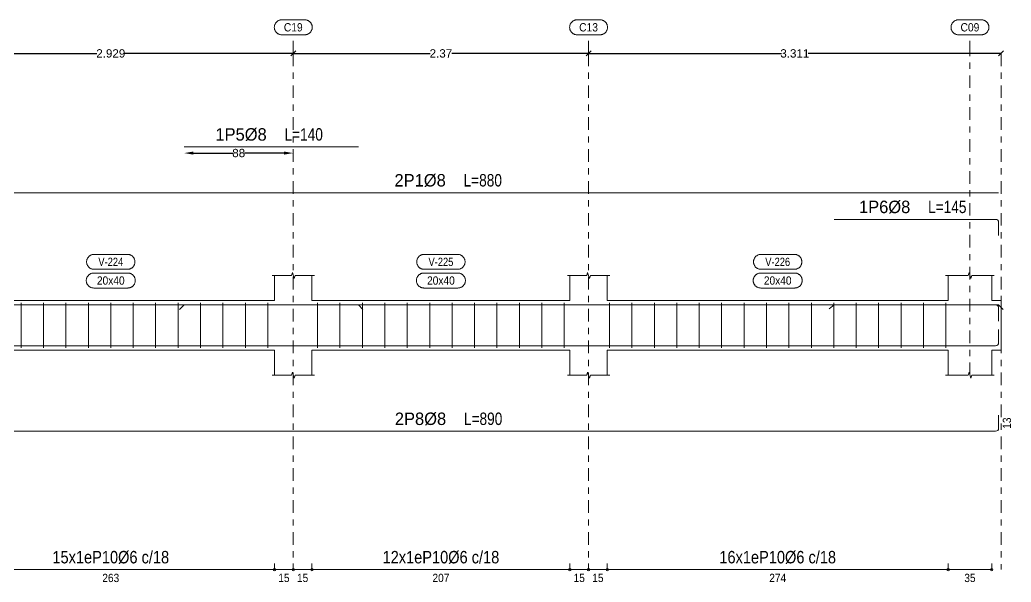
# Model space of a CAD drawing. Header units: millimetres. Extents: x 0 to 190, y -70 to 53.
# Drawn here: x 160.4 to 176.31, y -46.81 to -37.78 of the extents above; entities that cross this region are included whole.
import ezdxf
from ezdxf.enums import TextEntityAlignment as Align

# ---------------------------------------------------------------- set-up
doc = ezdxf.new("R2010")
doc.units = ezdxf.units.MM
doc.linetypes.add('CYPE_RAYAPUNTO', pattern=[0.4125, 0.2025, -0.105, 0, -0.105])
for name, color, linetype, lineweight in [('ALZ_ARM_LONG_ARM_TEXTOS', 3, 'Continuous', 9), ('ALZ_ARM_LONG_TXT_LONG', 3, 'Continuous', 9), ('ALZ_ARM_TRANS_TXT_EST', 3, 'Continuous', 9), ('ALZ_CONT_NUDOS', 122, 'Continuous', 9), ('ALZ_CONT_VIG_HORMIGON', 2, 'Continuous', 9), ('ALZ_COT_COT_ANCLAJES', 3, 'Continuous', 0), ('ALZ_COT_COT_ARM', 3, 'Continuous', 0), ('ALZ_COT_COT_EST', 3, 'Continuous', 0), ('ALZ_COT_COT_LIN_APOYOS', 2, 'CYPE_RAYAPUNTO', 0), ('ALZ_COT_LONGITUD_PROYECTADA', 122, 'Continuous', 0), ('ALZ_COT_TEXTOS_ESTRIBOS', 122, 'Continuous', 0), ('ALZ_REF_COT_LIN_AUX_COTA', 2, 'CYPE_RAYAPUNTO', 9), ('ALZ_REF_REF_NOMBRE', 3, 'Continuous', 9), ('ALZ_REF_REF_REFERENCIA', 3, 'Continuous', 9), ('ALZ_REF_TEXTO_REF_NOMBRE', 3, 'Continuous', 9), ('ALZ_REF_TEXTO_REF_REFERENCIA', 3, 'Continuous', 9), ('ARM_LONGITUDINAL_Ø8', 32, 'Continuous', 9), ('ARM_TRANSVERSAL_Ø6', 151, 'Continuous', 9)]:
    doc.layers.add(name, color=color, linetype=linetype, lineweight=lineweight)
doc.styles.add('CYPETXT_0.2_romans', font='arial.ttf', dxfattribs={"height": 0.133333})
doc.styles.add('CYPETXT_romans', font='arial.ttf', dxfattribs={"height": 0.2})
doc.dimstyles.new('cype_arrow', dxfattribs={"dimtxt": 0.18, "dimasz": 0.15, "dimexe": 0.05, "dimexo": 0.05, "dimgap": 0, "dimtad": 0, "dimdec": 4, "dimzin": 0, "dimdsep": 46, "dimtxsty": 'CYPETXT_0.2_romans', "dimcen": 0.09, "dimadec": 0, "dimazin": 0, "dimtfac": 1, "dimtdec": 4, "dimtofl": 0, "dimtmove": 2, "dimatfit": 3, "dimfxl": 1, "dimtolj": 1, "dimtzin": 0, "dimarcsym": 0})
doc.dimstyles.new('cype_oblique', dxfattribs={"dimtxt": 0.18, "dimasz": 0.18, "dimexe": 0.05, "dimexo": 0.05, "dimgap": 0, "dimtad": 0, "dimdec": 4, "dimzin": 0, "dimdsep": 46, "dimtxsty": 'CYPETXT_0.2_romans', "dimblk": 'OBLIQUE', "dimtsz": 0.04, "dimcen": 0.09, "dimadec": 0, "dimazin": 0, "dimtfac": 1, "dimtdec": 4, "dimtofl": 0, "dimtmove": 2, "dimatfit": 3, "dimfxl": 1, "dimtolj": 1, "dimtzin": 0, "dimarcsym": 0})

# ---------------------------------------------------------------- blocks, each defined once
blk = doc.blocks.new('*D340')
at = {"layer": 'ALZ_COT_LONGITUD_PROYECTADA', "color": 0, "lineweight": -2, "transparency": 16777216}
for p, q in [((158.887, -38.363), (158.967, -38.283)), ((158.927, -38.323), (161.63, -38.323)), ((164.785, -38.323), (162.082, -38.323)), ((164.745, -38.363), (164.825, -38.283))]:
    blk.add_line(p, q, dxfattribs=at)
at = {"layer": 'Defpoints', "color": 0, "transparency": 16777216}
for p in [(158.927, -38.323), (158.927, -38.323), (164.785, -38.323)]:
    blk.add_point(p, dxfattribs=at)
at = {"layer": 'ALZ_COT_LONGITUD_PROYECTADA', "color": 0, "transparency": 16777216, "insert": (161.856, -38.323), "char_height": 0.1333, "attachment_point": 5, "style": 'CYPETXT_0.2_romans'}
blk.add_mtext('\\A1;2.929', dxfattribs=at)
blk = doc.blocks.new('_OBLIQUE')
at = {"color": 0, "linetype": 'ByBlock', "lineweight": -2}
blk.add_line((-0.5, -0.5), (0.5, 0.5), dxfattribs=at)
blk = doc.blocks.new('*D341')
at = {"layer": 'ALZ_COT_LONGITUD_PROYECTADA', "color": 0, "lineweight": -2, "transparency": 16777216}
for p, q in [((164.745, -38.363), (164.825, -38.283)), ((164.785, -38.323), (166.981, -38.323)), ((169.525, -38.323), (167.33, -38.323)), ((169.485, -38.363), (169.565, -38.283))]:
    blk.add_line(p, q, dxfattribs=at)
at = {"layer": 'Defpoints', "color": 0, "transparency": 16777216}
for p in [(164.785, -38.323), (164.785, -38.323), (169.525, -38.323)]:
    blk.add_point(p, dxfattribs=at)
at = {"layer": 'ALZ_COT_LONGITUD_PROYECTADA', "color": 0, "transparency": 16777216, "insert": (167.155, -38.323), "char_height": 0.1333, "attachment_point": 5, "style": 'CYPETXT_0.2_romans'}
blk.add_mtext('\\A1;2.37', dxfattribs=at)
blk = doc.blocks.new('*D342')
at = {"layer": 'ALZ_COT_LONGITUD_PROYECTADA', "color": 0, "lineweight": -2, "transparency": 16777216}
for p, q in [((169.485, -38.363), (169.565, -38.283)), ((169.525, -38.323), (172.624, -38.323)), ((176.147, -38.323), (173.048, -38.323)), ((176.107, -38.363), (176.187, -38.283))]:
    blk.add_line(p, q, dxfattribs=at)
at = {"layer": 'Defpoints', "color": 0, "transparency": 16777216}
for p in [(169.525, -38.323), (169.525, -38.323), (176.147, -38.323)]:
    blk.add_point(p, dxfattribs=at)
at = {"layer": 'ALZ_COT_LONGITUD_PROYECTADA', "color": 0, "transparency": 16777216, "insert": (172.836, -38.323), "char_height": 0.1333, "attachment_point": 5, "style": 'CYPETXT_0.2_romans'}
blk.add_mtext('\\A1;3.311', dxfattribs=at)
blk = doc.blocks.new('*D345')
at = {"layer": 'ALZ_COT_COT_ARM', "color": 0, "lineweight": -2, "transparency": 16777216}
for p, q in [((163.182, -39.923), (163.813, -39.923)), ((164.635, -39.923), (164.005, -39.923))]:
    blk.add_line(p, q, dxfattribs=at)
at = {"layer": 'ALZ_COT_COT_ARM', "color": 0, "transparency": 16777216}
for points in [[(163.182, -39.898), (163.182, -39.948), (163.032, -39.923)], [(164.635, -39.898), (164.635, -39.948), (164.785, -39.923)]]:
    blk.add_solid(points, dxfattribs=at)
at = {"layer": 'Defpoints', "color": 0, "transparency": 16777216}
for p in [(163.032, -39.923), (164.785, -39.923), (164.785, -39.923)]:
    blk.add_point(p, dxfattribs=at)
at = {"layer": 'ALZ_COT_COT_ARM', "color": 0, "transparency": 16777216, "insert": (163.909, -39.923), "char_height": 0.1333, "attachment_point": 5, "style": 'CYPETXT_0.2_romans'}
blk.add_mtext('\\A1;88', dxfattribs=at)

msp = doc.modelspace()

# ---------------------------------------------------------------- linework, layer by layer
at = {"layer": 'ALZ_CONT_NUDOS'}
for p, q in [((164.48526, -42.28969), (164.48526, -41.88969)), ((165.08526, -42.28969), (165.08526, -41.88969)), ((169.22526, -42.28969), (169.22526, -41.88969)), ((169.82526, -42.28969), (169.82526, -41.88969)), ((175.29669, -42.28969), (175.29669, -41.88969)), ((175.99669, -42.28969), (175.99669, -41.88969)), ((164.48526, -43.08969), (164.48526, -43.48969)), ((165.08526, -43.08969), (165.08526, -43.48969)), ((169.22526, -43.08969), (169.22526, -43.48969)), ((169.82526, -43.08969), (169.82526, -43.48969)), ((175.29669, -43.08969), (175.29669, -43.48969)), ((175.99669, -43.08969), (175.99669, -43.48969))]:
    msp.add_line(p, q, dxfattribs=at)
for points in [[(164.44526, -41.88969), (164.75526, -41.88969), (164.77026, -41.83969), (164.80026, -41.93969), (164.81526, -41.88969), (165.12526, -41.88969)], [(169.18526, -41.88969), (169.49526, -41.88969), (169.51026, -41.83969), (169.54026, -41.93969), (169.55526, -41.88969), (169.86526, -41.88969)], [(175.25669, -41.88969), (175.61669, -41.88969), (175.63169, -41.83969), (175.66169, -41.93969), (175.67669, -41.88969), (176.03669, -41.88969)], [(175.99669, -42.28969), (176.14669, -42.28969), (176.14669, -43.08969), (175.99669, -43.08969)], [(164.44526, -43.48969), (164.75526, -43.48969), (164.77026, -43.43969), (164.80026, -43.53969), (164.81526, -43.48969), (165.12526, -43.48969)], [(169.18526, -43.48969), (169.49526, -43.48969), (169.51026, -43.43969), (169.54026, -43.53969), (169.55526, -43.48969), (169.86526, -43.48969)], [(175.25669, -43.48969), (175.61669, -43.48969), (175.63169, -43.43969), (175.66169, -43.53969), (175.67669, -43.48969), (176.03669, -43.48969)]]:
    msp.add_lwpolyline(points, dxfattribs=at)
at = {"layer": 'ALZ_CONT_VIG_HORMIGON'}
for p, q in [((159.22669, -42.28969), (164.48526, -42.28969)), ((165.08526, -42.28969), (169.22526, -42.28969)), ((169.82526, -42.28969), (175.29669, -42.28969)), ((159.22669, -43.08969), (164.48526, -43.08969)), ((165.08526, -43.08969), (169.22526, -43.08969)), ((169.82526, -43.08969), (175.29669, -43.08969))]:
    msp.add_line(p, q, dxfattribs=at)
at = {"layer": 'ALZ_COT_COT_EST'}
for p, q in [((164.48526, -46.61204), (164.48526, -46.51204)), ((164.78526, -46.61204), (164.78526, -46.51204)), ((165.08526, -46.61204), (165.08526, -46.51204)), ((169.22526, -46.61204), (169.22526, -46.51204)), ((169.52526, -46.61204), (169.52526, -46.51204)), ((169.82526, -46.61204), (169.82526, -46.51204)), ((175.29669, -46.61204), (175.29669, -46.51204))]:
    msp.add_line(p, q, dxfattribs=at)
for points in [[(159.22669, -46.61204), (164.48526, -46.61204), (164.48526, -46.51204)], [(164.48526, -46.61204), (164.78526, -46.61204), (164.78526, -46.51204)], [(164.78526, -46.61204), (165.08526, -46.61204), (165.08526, -46.51204)], [(165.08526, -46.61204), (169.22526, -46.61204), (169.22526, -46.51204)], [(169.22526, -46.61204), (169.52526, -46.61204), (169.52526, -46.51204)], [(169.52526, -46.61204), (169.82526, -46.61204), (169.82526, -46.51204)], [(169.82526, -46.61204), (175.29669, -46.61204), (175.29669, -46.51204)], [(175.29669, -46.61204), (175.99669, -46.61204), (175.99669, -46.51204)]]:
    msp.add_lwpolyline(points, dxfattribs=at)
for centre in [(164.48526, -46.61204), (164.48526, -46.61204), (164.78526, -46.61204), (164.78526, -46.61204), (165.08526, -46.61204), (165.08526, -46.61204), (169.22526, -46.61204), (169.22526, -46.61204), (169.52526, -46.61204), (169.52526, -46.61204), (169.82526, -46.61204), (169.82526, -46.61204), (175.29669, -46.61204), (175.29669, -46.61204), (175.99669, -46.61204)]:
    msp.add_circle(centre, 0.02, dxfattribs=at)
at = {"layer": 'ALZ_COT_COT_LIN_APOYOS'}
for p, q in [((164.78526, -38.32291), (164.78526, -46.61204)), ((169.52526, -38.32291), (169.52526, -46.61204)), ((176.14669, -38.32291), (176.14669, -46.61204))]:
    msp.add_line(p, q, dxfattribs=at)
at = {"layer": 'ALZ_REF_COT_LIN_AUX_COTA'}
for p, q in [((164.78526, -38.32291), (164.78526, -38.02291)), ((169.52526, -38.32291), (169.52526, -38.02291)), ((175.64669, -38.32291), (175.64669, -38.02291)), ((175.64669, -43.48969), (175.64669, -38.32291))]:
    msp.add_line(p, q, dxfattribs=at)
at = {"layer": 'ALZ_REF_REF_NOMBRE'}
for points in [[(162.12397, -41.54969), (162.13199, -41.54996), (162.13997, -41.55076), (162.14788, -41.55209), (162.15568, -41.55395), (162.16334, -41.55633), (162.17082, -41.55921), (162.1781, -41.56259), (162.18513, -41.56644), (162.19189, -41.57075), (162.19834, -41.57551), (162.20447, -41.58069), (162.21023, -41.58626), (162.21561, -41.59221), (162.22058, -41.59851), (162.22512, -41.60512), (162.22921, -41.61202), (162.23283, -41.61918), (162.23596, -41.62656), (162.23859, -41.63413), (162.24071, -41.64187), (162.2423, -41.64973), (162.24337, -41.65768), (162.24391, -41.66568), (162.24391, -41.6737), (162.24337, -41.6817), (162.2423, -41.68965), (162.24071, -41.69751), (162.23859, -41.70524), (162.23596, -41.71282), (162.23283, -41.7202), (162.22921, -41.72736), (162.22512, -41.73426), (162.22058, -41.74087), (162.21561, -41.74716), (162.21023, -41.75311), (162.20447, -41.75869), (162.19834, -41.76386), (162.19189, -41.76862), (162.18513, -41.77294), (162.1781, -41.77679), (162.17082, -41.78017), (162.16334, -41.78305), (162.15568, -41.78542), (162.14788, -41.78728), (162.13997, -41.78862), (162.13199, -41.78942), (162.12397, -41.78969), (161.58797, -41.78969), (161.57996, -41.78942), (161.57198, -41.78862), (161.56407, -41.78728), (161.55627, -41.78542), (161.54861, -41.78305), (161.54113, -41.78017), (161.53385, -41.77679), (161.52682, -41.77294), (161.52006, -41.76862), (161.5136, -41.76386), (161.50748, -41.75869), (161.50172, -41.75311), (161.49634, -41.74716), (161.49137, -41.74087), (161.48683, -41.73426), (161.48274, -41.72736), (161.47912, -41.7202), (161.47599, -41.71282), (161.47336, -41.70524), (161.47124, -41.69751), (161.46965, -41.68965), (161.46858, -41.6817), (161.46804, -41.6737), (161.46804, -41.66568), (161.46858, -41.65768), (161.46965, -41.64973), (161.47124, -41.64187), (161.47336, -41.63413), (161.47599, -41.62656), (161.47912, -41.61918), (161.48274, -41.61202), (161.48683, -41.60512), (161.49137, -41.59851), (161.49634, -41.59221), (161.50172, -41.58626), (161.50748, -41.58069), (161.5136, -41.57551), (161.52006, -41.57075), (161.52682, -41.56644), (161.53385, -41.56259), (161.54113, -41.55921), (161.54861, -41.55633), (161.55627, -41.55395), (161.56407, -41.55209), (161.57198, -41.55076), (161.57996, -41.54996), (161.58797, -41.54969), (162.12397, -41.54969)], [(167.42326, -41.54969), (167.43128, -41.54996), (167.43926, -41.55076), (167.44717, -41.55209), (167.45497, -41.55395), (167.46263, -41.55633), (167.47011, -41.55921), (167.47739, -41.56259), (167.48442, -41.56644), (167.49118, -41.57075), (167.49763, -41.57551), (167.50376, -41.58069), (167.50952, -41.58626), (167.5149, -41.59221), (167.51987, -41.59851), (167.52441, -41.60512), (167.5285, -41.61202), (167.53212, -41.61918), (167.53525, -41.62656), (167.53788, -41.63413), (167.54, -41.64187), (167.54159, -41.64973), (167.54266, -41.65768), (167.5432, -41.66568), (167.5432, -41.6737), (167.54266, -41.6817), (167.54159, -41.68965), (167.54, -41.69751), (167.53788, -41.70524), (167.53525, -41.71282), (167.53212, -41.7202), (167.5285, -41.72736), (167.52441, -41.73426), (167.51987, -41.74087), (167.5149, -41.74716), (167.50952, -41.75311), (167.50376, -41.75869), (167.49763, -41.76386), (167.49118, -41.76862), (167.48442, -41.77294), (167.47739, -41.77679), (167.47011, -41.78017), (167.46263, -41.78305), (167.45497, -41.78542), (167.44717, -41.78728), (167.43926, -41.78862), (167.43128, -41.78942), (167.42326, -41.78969), (166.88726, -41.78969), (166.87925, -41.78942), (166.87127, -41.78862), (166.86336, -41.78728), (166.85556, -41.78542), (166.8479, -41.78305), (166.84042, -41.78017), (166.83314, -41.77679), (166.82611, -41.77294), (166.81935, -41.76862), (166.81289, -41.76386), (166.80677, -41.75869), (166.80101, -41.75311), (166.79563, -41.74716), (166.79066, -41.74087), (166.78612, -41.73426), (166.78203, -41.72736), (166.77841, -41.7202), (166.77528, -41.71282), (166.77265, -41.70524), (166.77053, -41.69751), (166.76894, -41.68965), (166.76787, -41.6817), (166.76733, -41.6737), (166.76733, -41.66568), (166.76787, -41.65768), (166.76894, -41.64973), (166.77053, -41.64187), (166.77265, -41.63413), (166.77528, -41.62656), (166.77841, -41.61918), (166.78203, -41.61202), (166.78612, -41.60512), (166.79066, -41.59851), (166.79563, -41.59221), (166.80101, -41.58626), (166.80677, -41.58069), (166.81289, -41.57551), (166.81935, -41.57075), (166.82611, -41.56644), (166.83314, -41.56259), (166.84042, -41.55921), (166.8479, -41.55633), (166.85556, -41.55395), (166.86336, -41.55209), (166.87127, -41.55076), (166.87925, -41.54996), (166.88726, -41.54969), (167.42326, -41.54969)], [(172.82897, -41.54969), (172.83699, -41.54996), (172.84497, -41.55076), (172.85288, -41.55209), (172.86068, -41.55395), (172.86834, -41.55633), (172.87582, -41.55921), (172.8831, -41.56259), (172.89013, -41.56644), (172.89689, -41.57075), (172.90334, -41.57551), (172.90947, -41.58069), (172.91523, -41.58626), (172.92061, -41.59221), (172.92558, -41.59851), (172.93012, -41.60512), (172.93421, -41.61202), (172.93783, -41.61918), (172.94096, -41.62656), (172.94359, -41.63413), (172.94571, -41.64187), (172.9473, -41.64973), (172.94837, -41.65768), (172.94891, -41.66568), (172.94891, -41.6737), (172.94837, -41.6817), (172.9473, -41.68965), (172.94571, -41.69751), (172.94359, -41.70524), (172.94096, -41.71282), (172.93783, -41.7202), (172.93421, -41.72736), (172.93012, -41.73426), (172.92558, -41.74087), (172.92061, -41.74716), (172.91523, -41.75311), (172.90947, -41.75869), (172.90334, -41.76386), (172.89689, -41.76862), (172.89013, -41.77294), (172.8831, -41.77679), (172.87582, -41.78017), (172.86834, -41.78305), (172.86068, -41.78542), (172.85288, -41.78728), (172.84497, -41.78862), (172.83699, -41.78942), (172.82897, -41.78969), (172.29297, -41.78969), (172.28496, -41.78942), (172.27698, -41.78862), (172.26907, -41.78728), (172.26127, -41.78542), (172.25361, -41.78305), (172.24613, -41.78017), (172.23885, -41.77679), (172.23182, -41.77294), (172.22506, -41.76862), (172.2186, -41.76386), (172.21248, -41.75869), (172.20672, -41.75311), (172.20134, -41.74716), (172.19637, -41.74087), (172.19183, -41.73426), (172.18774, -41.72736), (172.18412, -41.7202), (172.18099, -41.71282), (172.17836, -41.70524), (172.17624, -41.69751), (172.17465, -41.68965), (172.17358, -41.6817), (172.17304, -41.6737), (172.17304, -41.66568), (172.17358, -41.65768), (172.17465, -41.64973), (172.17624, -41.64187), (172.17836, -41.63413), (172.18099, -41.62656), (172.18412, -41.61918), (172.18774, -41.61202), (172.19183, -41.60512), (172.19637, -41.59851), (172.20134, -41.59221), (172.20672, -41.58626), (172.21248, -41.58069), (172.2186, -41.57551), (172.22506, -41.57075), (172.23182, -41.56644), (172.23885, -41.56259), (172.24613, -41.55921), (172.25361, -41.55633), (172.26127, -41.55395), (172.26907, -41.55209), (172.27698, -41.55076), (172.28496, -41.54996), (172.29297, -41.54969), (172.82897, -41.54969)], [(162.12897, -41.84969), (162.13699, -41.84996), (162.14497, -41.85076), (162.15288, -41.85209), (162.16068, -41.85395), (162.16834, -41.85633), (162.17582, -41.85921), (162.1831, -41.86259), (162.19013, -41.86644), (162.19689, -41.87075), (162.20334, -41.87551), (162.20947, -41.88069), (162.21523, -41.88626), (162.22061, -41.89221), (162.22558, -41.89851), (162.23012, -41.90512), (162.23421, -41.91202), (162.23783, -41.91918), (162.24096, -41.92656), (162.24359, -41.93413), (162.24571, -41.94187), (162.2473, -41.94973), (162.24837, -41.95768), (162.24891, -41.96568), (162.24891, -41.9737), (162.24837, -41.9817), (162.2473, -41.98965), (162.24571, -41.99751), (162.24359, -42.00524), (162.24096, -42.01282), (162.23783, -42.0202), (162.23421, -42.02736), (162.23012, -42.03426), (162.22558, -42.04087), (162.22061, -42.04716), (162.21523, -42.05311), (162.20947, -42.05869), (162.20334, -42.06386), (162.19689, -42.06862), (162.19013, -42.07294), (162.1831, -42.07679), (162.17582, -42.08017), (162.16834, -42.08305), (162.16068, -42.08542), (162.15288, -42.08728), (162.14497, -42.08862), (162.13699, -42.08942), (162.12897, -42.08969), (161.58297, -42.08969), (161.57496, -42.08942), (161.56698, -42.08862), (161.55907, -42.08728), (161.55127, -42.08542), (161.54361, -42.08305), (161.53613, -42.08017), (161.52885, -42.07679), (161.52182, -42.07294), (161.51506, -42.06862), (161.5086, -42.06386), (161.50248, -42.05869), (161.49672, -42.05311), (161.49134, -42.04716), (161.48637, -42.04087), (161.48183, -42.03426), (161.47774, -42.02736), (161.47412, -42.0202), (161.47099, -42.01282), (161.46836, -42.00524), (161.46624, -41.99751), (161.46465, -41.98965), (161.46358, -41.9817), (161.46304, -41.9737), (161.46304, -41.96568), (161.46358, -41.95768), (161.46465, -41.94973), (161.46624, -41.94187), (161.46836, -41.93413), (161.47099, -41.92656), (161.47412, -41.91918), (161.47774, -41.91202), (161.48183, -41.90512), (161.48637, -41.89851), (161.49134, -41.89221), (161.49672, -41.88626), (161.50248, -41.88069), (161.5086, -41.87551), (161.51506, -41.87075), (161.52182, -41.86644), (161.52885, -41.86259), (161.53613, -41.85921), (161.54361, -41.85633), (161.55127, -41.85395), (161.55907, -41.85209), (161.56698, -41.85076), (161.57496, -41.84996), (161.58297, -41.84969), (162.12897, -41.84969)], [(167.42826, -41.84969), (167.43628, -41.84996), (167.44426, -41.85076), (167.45217, -41.85209), (167.45997, -41.85395), (167.46763, -41.85633), (167.47511, -41.85921), (167.48239, -41.86259), (167.48942, -41.86644), (167.49618, -41.87075), (167.50263, -41.87551), (167.50876, -41.88069), (167.51452, -41.88626), (167.5199, -41.89221), (167.52487, -41.89851), (167.52941, -41.90512), (167.5335, -41.91202), (167.53712, -41.91918), (167.54025, -41.92656), (167.54288, -41.93413), (167.545, -41.94187), (167.54659, -41.94973), (167.54766, -41.95768), (167.5482, -41.96568), (167.5482, -41.9737), (167.54766, -41.9817), (167.54659, -41.98965), (167.545, -41.99751), (167.54288, -42.00524), (167.54025, -42.01282), (167.53712, -42.0202), (167.5335, -42.02736), (167.52941, -42.03426), (167.52487, -42.04087), (167.5199, -42.04716), (167.51452, -42.05311), (167.50876, -42.05869), (167.50263, -42.06386), (167.49618, -42.06862), (167.48942, -42.07294), (167.48239, -42.07679), (167.47511, -42.08017), (167.46763, -42.08305), (167.45997, -42.08542), (167.45217, -42.08728), (167.44426, -42.08862), (167.43628, -42.08942), (167.42826, -42.08969), (166.88226, -42.08969), (166.87425, -42.08942), (166.86627, -42.08862), (166.85836, -42.08728), (166.85056, -42.08542), (166.8429, -42.08305), (166.83542, -42.08017), (166.82814, -42.07679), (166.82111, -42.07294), (166.81435, -42.06862), (166.80789, -42.06386), (166.80177, -42.05869), (166.79601, -42.05311), (166.79063, -42.04716), (166.78566, -42.04087), (166.78112, -42.03426), (166.77703, -42.02736), (166.77341, -42.0202), (166.77028, -42.01282), (166.76765, -42.00524), (166.76553, -41.99751), (166.76394, -41.98965), (166.76287, -41.9817), (166.76233, -41.9737), (166.76233, -41.96568), (166.76287, -41.95768), (166.76394, -41.94973), (166.76553, -41.94187), (166.76765, -41.93413), (166.77028, -41.92656), (166.77341, -41.91918), (166.77703, -41.91202), (166.78112, -41.90512), (166.78566, -41.89851), (166.79063, -41.89221), (166.79601, -41.88626), (166.80177, -41.88069), (166.80789, -41.87551), (166.81435, -41.87075), (166.82111, -41.86644), (166.82814, -41.86259), (166.83542, -41.85921), (166.8429, -41.85633), (166.85056, -41.85395), (166.85836, -41.85209), (166.86627, -41.85076), (166.87425, -41.84996), (166.88226, -41.84969), (167.42826, -41.84969)], [(172.83397, -41.84969), (172.84199, -41.84996), (172.84997, -41.85076), (172.85788, -41.85209), (172.86568, -41.85395), (172.87334, -41.85633), (172.88082, -41.85921), (172.8881, -41.86259), (172.89513, -41.86644), (172.90189, -41.87075), (172.90834, -41.87551), (172.91447, -41.88069), (172.92023, -41.88626), (172.92561, -41.89221), (172.93058, -41.89851), (172.93512, -41.90512), (172.93921, -41.91202), (172.94283, -41.91918), (172.94596, -41.92656), (172.94859, -41.93413), (172.95071, -41.94187), (172.9523, -41.94973), (172.95337, -41.95768), (172.95391, -41.96568), (172.95391, -41.9737), (172.95337, -41.9817), (172.9523, -41.98965), (172.95071, -41.99751), (172.94859, -42.00524), (172.94596, -42.01282), (172.94283, -42.0202), (172.93921, -42.02736), (172.93512, -42.03426), (172.93058, -42.04087), (172.92561, -42.04716), (172.92023, -42.05311), (172.91447, -42.05869), (172.90834, -42.06386), (172.90189, -42.06862), (172.89513, -42.07294), (172.8881, -42.07679), (172.88082, -42.08017), (172.87334, -42.08305), (172.86568, -42.08542), (172.85788, -42.08728), (172.84997, -42.08862), (172.84199, -42.08942), (172.83397, -42.08969), (172.28797, -42.08969), (172.27996, -42.08942), (172.27198, -42.08862), (172.26407, -42.08728), (172.25627, -42.08542), (172.24861, -42.08305), (172.24113, -42.08017), (172.23385, -42.07679), (172.22682, -42.07294), (172.22006, -42.06862), (172.2136, -42.06386), (172.20748, -42.05869), (172.20172, -42.05311), (172.19634, -42.04716), (172.19137, -42.04087), (172.18683, -42.03426), (172.18274, -42.02736), (172.17912, -42.0202), (172.17599, -42.01282), (172.17336, -42.00524), (172.17124, -41.99751), (172.16965, -41.98965), (172.16858, -41.9817), (172.16804, -41.9737), (172.16804, -41.96568), (172.16858, -41.95768), (172.16965, -41.94973), (172.17124, -41.94187), (172.17336, -41.93413), (172.17599, -41.92656), (172.17912, -41.91918), (172.18274, -41.91202), (172.18683, -41.90512), (172.19137, -41.89851), (172.19634, -41.89221), (172.20172, -41.88626), (172.20748, -41.88069), (172.2136, -41.87551), (172.22006, -41.87075), (172.22682, -41.86644), (172.23385, -41.86259), (172.24113, -41.85921), (172.24861, -41.85633), (172.25627, -41.85395), (172.26407, -41.85209), (172.27198, -41.85076), (172.27996, -41.84996), (172.28797, -41.84969), (172.83397, -41.84969)]]:
    msp.add_lwpolyline(points, close=True, dxfattribs=at)
at = {"layer": 'ALZ_REF_REF_REFERENCIA'}
for points in [[(164.96926, -37.78291), (164.97728, -37.78318), (164.98526, -37.78398), (164.99317, -37.78532), (165.00097, -37.78718), (165.00863, -37.78955), (165.01611, -37.79243), (165.02339, -37.79581), (165.03042, -37.79966), (165.03718, -37.80398), (165.04363, -37.80874), (165.04976, -37.81391), (165.05552, -37.81949), (165.0609, -37.82544), (165.06587, -37.83173), (165.07041, -37.83834), (165.0745, -37.84524), (165.07812, -37.8524), (165.08125, -37.85978), (165.08388, -37.86736), (165.086, -37.87509), (165.08759, -37.88295), (165.08866, -37.8909), (165.0892, -37.8989), (165.0892, -37.90692), (165.08866, -37.91492), (165.08759, -37.92287), (165.086, -37.93073), (165.08388, -37.93847), (165.08125, -37.94604), (165.07812, -37.95343), (165.0745, -37.96058), (165.07041, -37.96748), (165.06587, -37.97409), (165.0609, -37.98039), (165.05552, -37.98634), (165.04976, -37.99191), (165.04363, -37.99709), (165.03718, -38.00185), (165.03042, -38.00616), (165.02339, -38.01002), (165.01611, -38.01339), (165.00863, -38.01627), (165.00097, -38.01865), (164.99317, -38.02051), (164.98526, -38.02184), (164.97728, -38.02264), (164.96926, -38.02291), (164.60126, -38.02291), (164.59325, -38.02264), (164.58527, -38.02184), (164.57736, -38.02051), (164.56956, -38.01865), (164.5619, -38.01627), (164.55442, -38.01339), (164.54714, -38.01002), (164.54011, -38.00616), (164.53335, -38.00185), (164.52689, -37.99709), (164.52077, -37.99191), (164.51501, -37.98634), (164.50963, -37.98039), (164.50466, -37.97409), (164.50012, -37.96748), (164.49603, -37.96058), (164.49241, -37.95343), (164.48928, -37.94604), (164.48665, -37.93847), (164.48453, -37.93073), (164.48294, -37.92287), (164.48187, -37.91492), (164.48133, -37.90692), (164.48133, -37.8989), (164.48187, -37.8909), (164.48294, -37.88295), (164.48453, -37.87509), (164.48665, -37.86736), (164.48928, -37.85978), (164.49241, -37.8524), (164.49603, -37.84524), (164.50012, -37.83834), (164.50466, -37.83173), (164.50963, -37.82544), (164.51501, -37.81949), (164.52077, -37.81391), (164.52689, -37.80874), (164.53335, -37.80398), (164.54011, -37.79966), (164.54714, -37.79581), (164.55442, -37.79243), (164.5619, -37.78955), (164.56956, -37.78718), (164.57736, -37.78532), (164.58527, -37.78398), (164.59325, -37.78318), (164.60126, -37.78291), (164.96926, -37.78291)], [(169.70926, -37.78291), (169.71728, -37.78318), (169.72526, -37.78398), (169.73317, -37.78532), (169.74097, -37.78718), (169.74863, -37.78955), (169.75611, -37.79243), (169.76339, -37.79581), (169.77042, -37.79966), (169.77718, -37.80398), (169.78363, -37.80874), (169.78976, -37.81391), (169.79552, -37.81949), (169.8009, -37.82544), (169.80587, -37.83173), (169.81041, -37.83834), (169.8145, -37.84524), (169.81812, -37.8524), (169.82125, -37.85978), (169.82388, -37.86736), (169.826, -37.87509), (169.82759, -37.88295), (169.82866, -37.8909), (169.8292, -37.8989), (169.8292, -37.90692), (169.82866, -37.91492), (169.82759, -37.92287), (169.826, -37.93073), (169.82388, -37.93847), (169.82125, -37.94604), (169.81812, -37.95343), (169.8145, -37.96058), (169.81041, -37.96748), (169.80587, -37.97409), (169.8009, -37.98039), (169.79552, -37.98634), (169.78976, -37.99191), (169.78363, -37.99709), (169.77718, -38.00185), (169.77042, -38.00616), (169.76339, -38.01002), (169.75611, -38.01339), (169.74863, -38.01627), (169.74097, -38.01865), (169.73317, -38.02051), (169.72526, -38.02184), (169.71728, -38.02264), (169.70926, -38.02291), (169.34126, -38.02291), (169.33325, -38.02264), (169.32527, -38.02184), (169.31736, -38.02051), (169.30956, -38.01865), (169.3019, -38.01627), (169.29442, -38.01339), (169.28714, -38.01002), (169.28011, -38.00616), (169.27335, -38.00185), (169.26689, -37.99709), (169.26077, -37.99191), (169.25501, -37.98634), (169.24963, -37.98039), (169.24466, -37.97409), (169.24012, -37.96748), (169.23603, -37.96058), (169.23241, -37.95343), (169.22928, -37.94604), (169.22665, -37.93847), (169.22453, -37.93073), (169.22294, -37.92287), (169.22187, -37.91492), (169.22133, -37.90692), (169.22133, -37.8989), (169.22187, -37.8909), (169.22294, -37.88295), (169.22453, -37.87509), (169.22665, -37.86736), (169.22928, -37.85978), (169.23241, -37.8524), (169.23603, -37.84524), (169.24012, -37.83834), (169.24466, -37.83173), (169.24963, -37.82544), (169.25501, -37.81949), (169.26077, -37.81391), (169.26689, -37.80874), (169.27335, -37.80398), (169.28011, -37.79966), (169.28714, -37.79581), (169.29442, -37.79243), (169.3019, -37.78955), (169.30956, -37.78718), (169.31736, -37.78532), (169.32527, -37.78398), (169.33325, -37.78318), (169.34126, -37.78291), (169.70926, -37.78291)], [(175.83069, -37.78291), (175.8387, -37.78318), (175.84668, -37.78398), (175.85459, -37.78532), (175.86239, -37.78718), (175.87005, -37.78955), (175.87753, -37.79243), (175.88481, -37.79581), (175.89184, -37.79966), (175.8986, -37.80398), (175.90506, -37.80874), (175.91118, -37.81391), (175.91694, -37.81949), (175.92232, -37.82544), (175.92729, -37.83173), (175.93183, -37.83834), (175.93592, -37.84524), (175.93954, -37.8524), (175.94267, -37.85978), (175.9453, -37.86736), (175.94742, -37.87509), (175.94901, -37.88295), (175.95008, -37.8909), (175.95062, -37.8989), (175.95062, -37.90692), (175.95008, -37.91492), (175.94901, -37.92287), (175.94742, -37.93073), (175.9453, -37.93847), (175.94267, -37.94604), (175.93954, -37.95343), (175.93592, -37.96058), (175.93183, -37.96748), (175.92729, -37.97409), (175.92232, -37.98039), (175.91694, -37.98634), (175.91118, -37.99191), (175.90506, -37.99709), (175.8986, -38.00185), (175.89184, -38.00616), (175.88481, -38.01002), (175.87753, -38.01339), (175.87005, -38.01627), (175.86239, -38.01865), (175.85459, -38.02051), (175.84668, -38.02184), (175.8387, -38.02264), (175.83069, -38.02291), (175.46269, -38.02291), (175.45467, -38.02264), (175.44669, -38.02184), (175.43878, -38.02051), (175.43098, -38.01865), (175.42332, -38.01627), (175.41584, -38.01339), (175.40856, -38.01002), (175.40153, -38.00616), (175.39477, -38.00185), (175.38832, -37.99709), (175.38219, -37.99191), (175.37643, -37.98634), (175.37105, -37.98039), (175.36608, -37.97409), (175.36154, -37.96748), (175.35745, -37.96058), (175.35383, -37.95343), (175.3507, -37.94604), (175.34807, -37.93847), (175.34595, -37.93073), (175.34436, -37.92287), (175.34329, -37.91492), (175.34275, -37.90692), (175.34275, -37.8989), (175.34329, -37.8909), (175.34436, -37.88295), (175.34595, -37.87509), (175.34807, -37.86736), (175.3507, -37.85978), (175.35383, -37.8524), (175.35745, -37.84524), (175.36154, -37.83834), (175.36608, -37.83173), (175.37105, -37.82544), (175.37643, -37.81949), (175.38219, -37.81391), (175.38832, -37.80874), (175.39477, -37.80398), (175.40153, -37.79966), (175.40856, -37.79581), (175.41584, -37.79243), (175.42332, -37.78955), (175.43098, -37.78718), (175.43878, -37.78532), (175.44669, -37.78398), (175.45467, -37.78318), (175.46269, -37.78291), (175.83069, -37.78291)]]:
    msp.add_lwpolyline(points, close=True, dxfattribs=at)
at = {"layer": 'ARM_LONGITUDINAL_Ø8'}
for p, q in [((163.03237, -42.36169), (162.96166, -42.4324)), ((165.83237, -42.36169), (165.90309, -42.4324)), ((173.46669, -42.36169), (173.38938, -42.42513)), ((176.10669, -42.36169), (176.1774, -42.4324))]:
    msp.add_line(p, q, dxfattribs=at)
for points in [[(163.03237, -39.82291), (165.83237, -39.82291)], [(176.10669, -40.55971), (158.50669, -40.55971)], [(176.10669, -41.24698), (176.10669, -41.03498), (176.10303, -41.01661), (176.09263, -41.00104), (176.07705, -40.99063), (176.05869, -40.98698), (173.46669, -40.98698)], [(176.10669, -42.36169), (158.50669, -42.36169)], [(163.03237, -42.36169), (165.83237, -42.36169)], [(176.10669, -42.62169), (176.10669, -42.40969), (176.10303, -42.39132), (176.09263, -42.37575), (176.07705, -42.36534), (176.05869, -42.36169), (173.46669, -42.36169)], [(176.10669, -42.75769), (176.10669, -42.96969), (176.10303, -42.98806), (176.09263, -43.00363), (176.07705, -43.01403), (176.05869, -43.01769), (158.56669, -43.01769)], [(176.10669, -44.12969), (176.10669, -44.34169), (176.10303, -44.36006), (176.09263, -44.37563), (176.07705, -44.38603), (176.05869, -44.38969), (158.56669, -44.38969)]]:
    msp.add_lwpolyline(points, dxfattribs=at)
at = {"layer": 'ARM_TRANSVERSAL_Ø6'}
for p, q in [((160.41597, -42.32969), (160.41597, -43.04969)), ((160.77597, -42.32969), (160.77597, -43.04969)), ((161.13597, -42.32969), (161.13597, -43.04969)), ((161.49597, -42.32969), (161.49597, -43.04969)), ((161.85597, -42.32969), (161.85597, -43.04969)), ((162.21597, -42.32969), (162.21597, -43.04969)), ((162.57597, -42.32969), (162.57597, -43.04969)), ((162.93597, -42.32969), (162.93597, -43.04969)), ((163.29597, -42.32969), (163.29597, -43.04969)), ((163.65597, -42.32969), (163.65597, -43.04969)), ((164.01597, -42.32969), (164.01597, -43.04969)), ((164.37597, -42.32969), (164.37597, -43.04969)), ((165.17526, -42.32969), (165.17526, -43.04969)), ((165.53526, -42.32969), (165.53526, -43.04969)), ((165.89526, -42.32969), (165.89526, -43.04969)), ((166.25526, -42.32969), (166.25526, -43.04969)), ((166.61526, -42.32969), (166.61526, -43.04969)), ((166.97526, -42.32969), (166.97526, -43.04969)), ((167.33526, -42.32969), (167.33526, -43.04969)), ((167.69526, -42.32969), (167.69526, -43.04969)), ((168.05526, -42.32969), (168.05526, -43.04969)), ((168.41526, -42.32969), (168.41526, -43.04969)), ((168.77526, -42.32969), (168.77526, -43.04969)), ((169.13526, -42.32969), (169.13526, -43.04969)), ((169.86097, -42.32969), (169.86097, -43.04969)), ((170.22097, -42.32969), (170.22097, -43.04969)), ((170.58097, -42.32969), (170.58097, -43.04969)), ((170.94097, -42.32969), (170.94097, -43.04969)), ((171.30097, -42.32969), (171.30097, -43.04969)), ((171.66097, -42.32969), (171.66097, -43.04969)), ((172.02097, -42.32969), (172.02097, -43.04969)), ((172.38097, -42.32969), (172.38097, -43.04969)), ((172.74097, -42.32969), (172.74097, -43.04969)), ((173.10097, -42.32969), (173.10097, -43.04969)), ((173.46097, -42.32969), (173.46097, -43.04969)), ((173.82097, -42.32969), (173.82097, -43.04969)), ((174.18097, -42.32969), (174.18097, -43.04969)), ((174.54097, -42.32969), (174.54097, -43.04969)), ((174.90097, -42.32969), (174.90097, -43.04969)), ((175.26097, -42.32969), (175.26097, -43.04969))]:
    msp.add_line(p, q, dxfattribs=at)

# ---------------------------------------------------------------- texts
at = {"layer": 'ALZ_ARM_LONG_ARM_TEXTOS', "style": 'CYPETXT_romans', "width": 0.947337}
for s, p in [('1P5%%c8', (163.94737, -39.72291)), ('2P1%%c8', (166.82169, -40.45971)), ('1P6%%c8', (174.27769, -40.88698)), ('2P8%%c8', (166.82769, -44.28969))]:
    msp.add_text(s, height=0.2, dxfattribs=at).set_placement(p, align=Align.CENTER)
at = {"layer": 'ALZ_ARM_LONG_TXT_LONG', "style": 'CYPETXT_romans', "width": 0.785606}
for s, p in [(' L=140', (164.92187, -39.72291)), (' L=880', (167.79619, -40.45971)), (' L=145', (175.25219, -40.88698)), (' L=890', (167.80219, -44.28969))]:
    msp.add_text(s, height=0.2, dxfattribs=at).set_placement(p, align=Align.CENTER)
at = {"layer": 'ALZ_ARM_TRANS_TXT_EST', "style": 'CYPETXT_romans', "width": 0.837616}
for s, p in [('15x1eP10%%c6 c/18', (161.85597, -46.51204)), ('12x1eP10%%c6 c/18', (167.15526, -46.51204)), ('16x1eP10%%c6 c/18', (172.56097, -46.51204))]:
    msp.add_text(s, height=0.2, dxfattribs=at).set_placement(p, align=Align.CENTER)
at = {"layer": 'ALZ_COT_COT_ANCLAJES', "style": 'CYPETXT_romans', "width": 0.872274}
msp.add_text('13', height=0.133333, rotation=90, dxfattribs=at).set_placement((176.17335, -44.25969), align=Align.TOP_CENTER)
at = {"layer": 'ALZ_COT_TEXTOS_ESTRIBOS', "style": 'CYPETXT_romans', "width": 0.872274}
for s, p in [('263', (161.85597, -46.6787)), ('15', (164.63526, -46.6787)), ('15', (164.93526, -46.6787)), ('207', (167.15526, -46.6787)), ('15', (169.37526, -46.6787)), ('15', (169.67526, -46.6787)), ('274', (172.56097, -46.6787)), ('35', (175.64669, -46.6787))]:
    msp.add_text(s, height=0.133333, dxfattribs=at).set_placement(p, align=Align.TOP_CENTER)
at = {"layer": 'ALZ_REF_TEXTO_REF_NOMBRE', "style": 'CYPETXT_romans'}
for s, width, p in [('V-224', 0.803518, (161.85597, -41.66969)), ('V-225', 0.803518, (167.15526, -41.66969)), ('V-226', 0.803518, (172.56097, -41.66969)), ('20x40', 0.876123, (161.85597, -41.96969)), ('20x40', 0.876123, (167.15526, -41.96969)), ('20x40', 0.876123, (172.56097, -41.96969))]:
    msp.add_text(s, height=0.133333, dxfattribs=dict(at, width=width)).set_placement(p, align=Align.MIDDLE_CENTER)
at = {"layer": 'ALZ_REF_TEXTO_REF_REFERENCIA', "style": 'CYPETXT_romans', "width": 0.8832}
for s, p in [('C19', (164.78526, -37.90291)), ('C13', (169.52526, -37.90291)), ('C09', (175.64669, -37.90291))]:
    msp.add_text(s, height=0.133333, dxfattribs=at).set_placement(p, align=Align.MIDDLE_CENTER)

# ---------------------------------------------------------------- dimensions: what is measured, and where the dimension line sits
at = {"layer": 'ALZ_COT_COT_ARM'}
dim = msp.add_aligned_dim(p1=(163.03237, -39.92291), p2=(164.78526, -39.92291), distance=0, text='88', dimstyle='cype_arrow', override={"dimexe": 0, "dimexo": 0}, dxfattribs=at)
dim.commit()
dim.dimension.update_dxf_attribs({"geometry": '*D345', "text_midpoint": (163.90882, -39.92291)})
at = {"layer": 'ALZ_COT_LONGITUD_PROYECTADA'}
for p1, p2, text, picture, middle in [((164.78526, -38.32291), (158.92669, -38.32291), '2.929', '*D340', (161.85597, -38.32291)), ((169.52526, -38.32291), (164.78526, -38.32291), '2.37', '*D341', (167.15526, -38.32291)), ((176.14669, -38.32291), (169.52526, -38.32291), '3.311', '*D342', (172.83597, -38.32291))]:
    dim = msp.add_aligned_dim(p1=p1, p2=p2, distance=0, text=text, dimstyle='cype_oblique', override={"dimexe": 0, "dimexo": 0}, dxfattribs=at)
    dim.commit()
    dim.dimension.update_dxf_attribs({"geometry": picture, "text_midpoint": middle})

doc.saveas('drawing.dxf')
